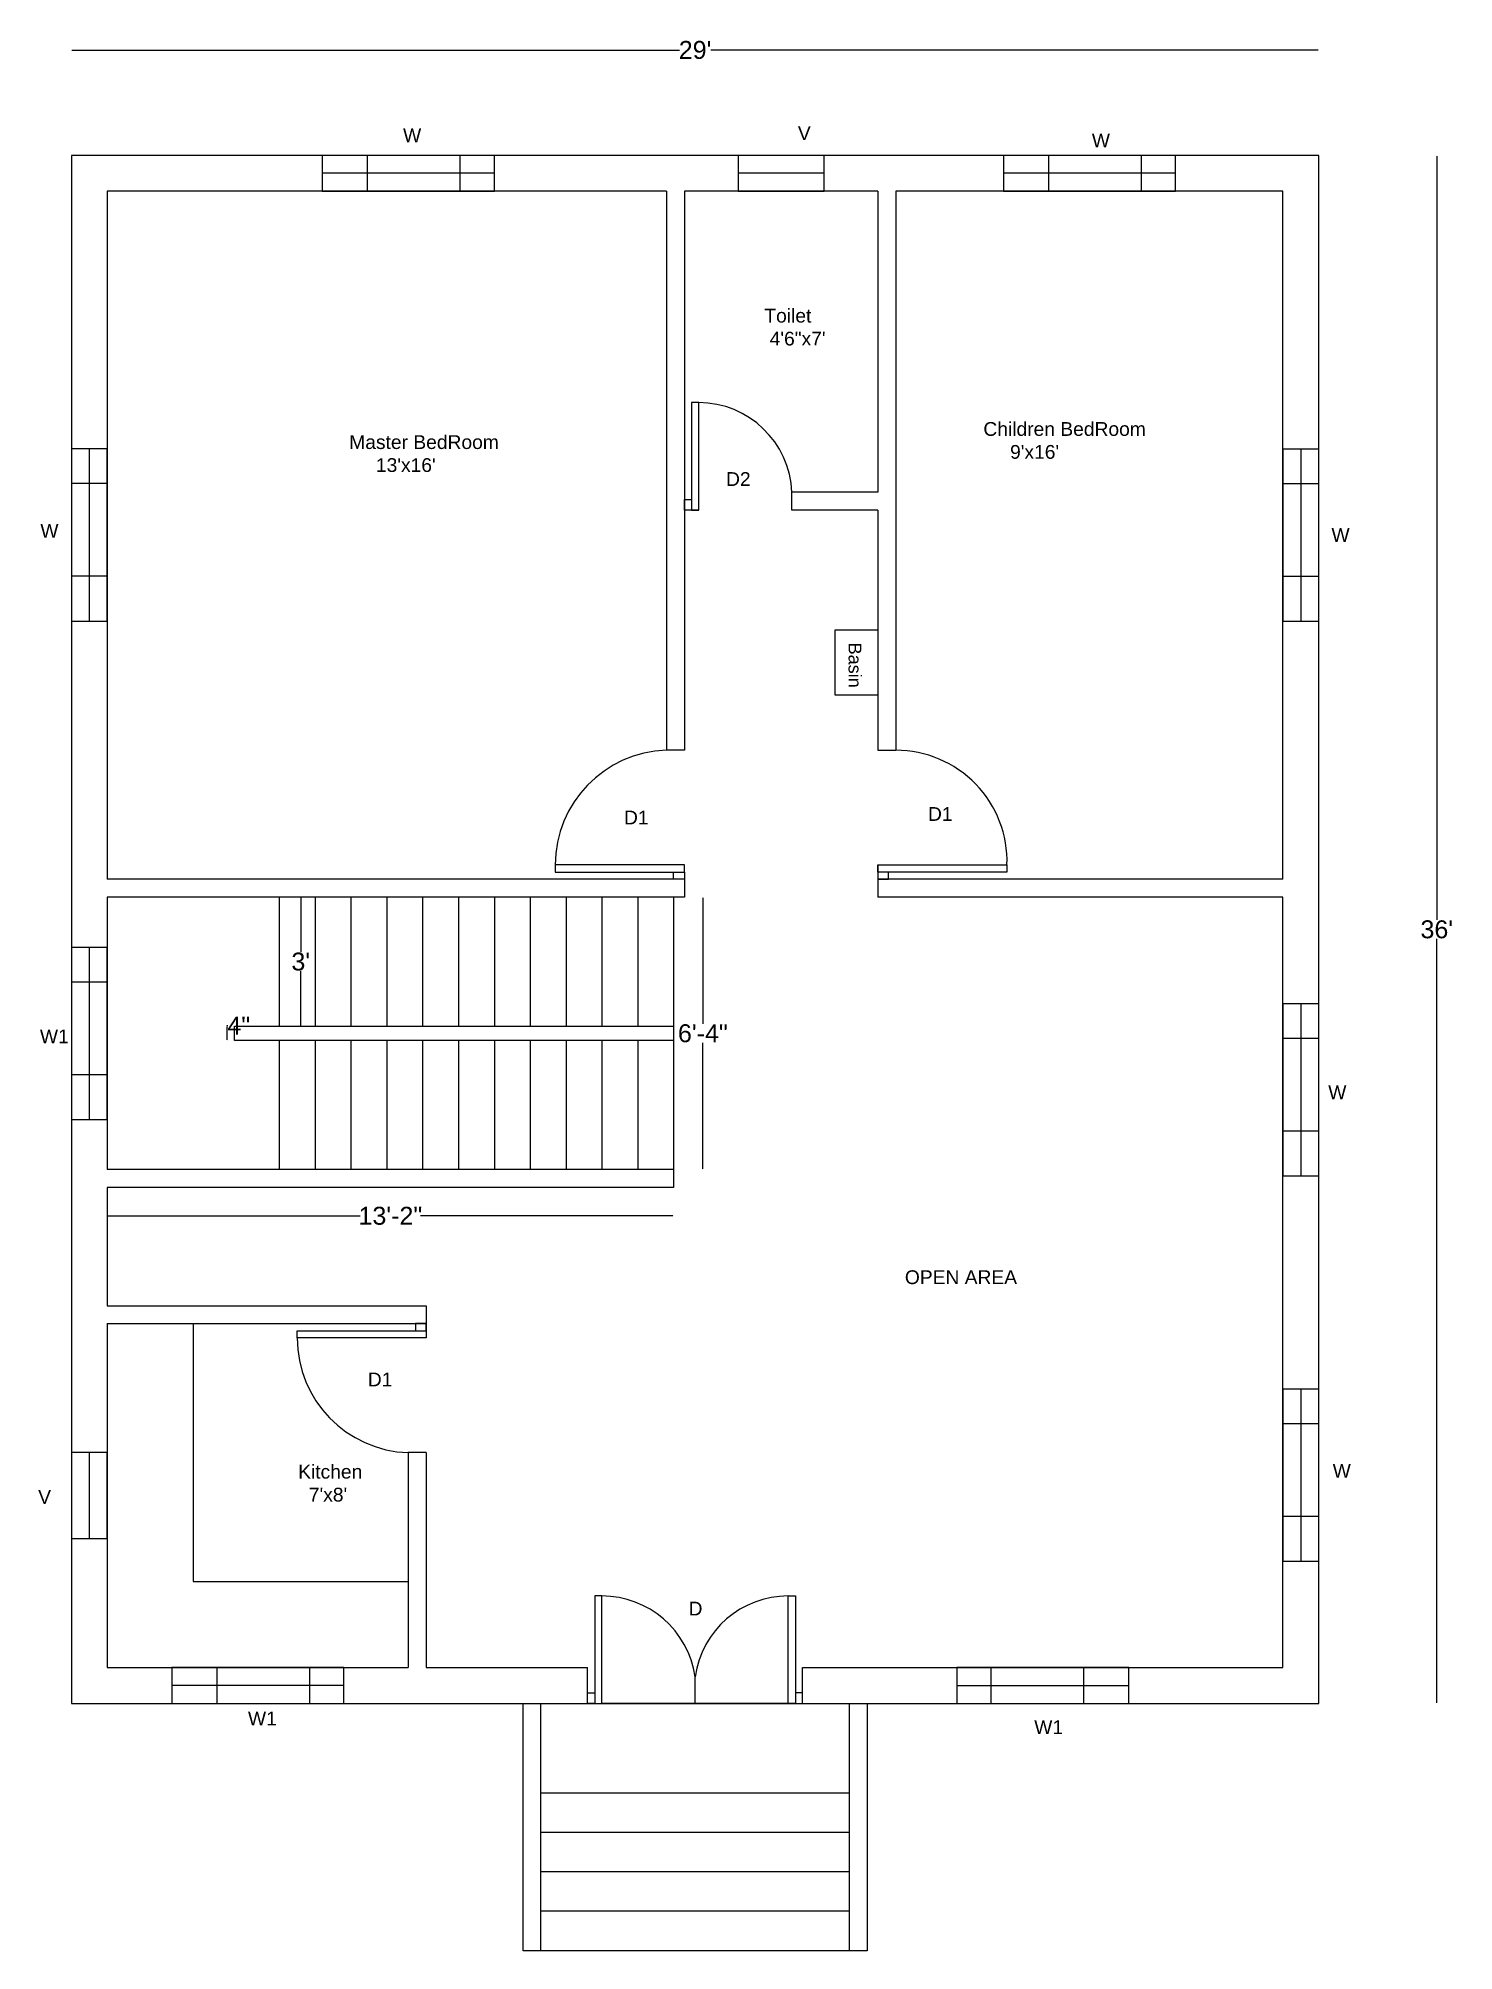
# Model space of a CAD drawing. Header units: inches. Extents: x 20 to 415, y 48 to 581.
import ezdxf

# ---------------------------------------------------------------- set-up
doc = ezdxf.new("R2010")
doc.units = ezdxf.units.IN
doc.header["$MEASUREMENT"] = 0
for name, color, linetype in [('D', 140, 'Continuous'), ('D1', 211, 'Continuous'), ('D2', 230, 'Continuous'), ('Naming', 91, 'Continuous'), ('W', 60, 'Continuous'), ('W1', 40, 'Continuous')]:
    doc.layers.add(name, color=color, linetype=linetype)
doc.layers.add('V', color=7, linetype='Continuous', true_color=0xe619d1)
doc.styles.get("Standard").update_dxf_attribs({"font": 'arial.ttf'})
doc.dimstyles.get("Standard").update_dxf_attribs({"dimtxt": 5, "dimasz": 0.18, "dimexe": 0.18, "dimexo": 0.0625, "dimgap": 0.09, "dimtad": 0, "dimtih": 1, "dimtoh": 1, "dimdec": 0, "dimzin": 0, "dimdsep": 46, "dimlunit": 3, "dimtxsty": 'Standard', "dimcen": 0.09, "dimse1": 1, "dimse2": 1, "dimadec": 0, "dimazin": 0, "dimtfac": 1, "dimtdec": 0, "dimtofl": 0, "dimtmove": 0, "dimatfit": 3, "dimfxl": 1, "dimtolj": 1, "dimtzin": 0, "dimarcsym": 0})

# ---------------------------------------------------------------- blocks, each defined once
blk = doc.blocks.new('*D9')
at = {"color": 0, "lineweight": -2, "transparency": 16777216}
for p, q in [((29.44, 578.15), (198.88, 578.15)), ((377.08, 578.15), (207.63, 578.15))]:
    blk.add_line(p, q, dxfattribs=at)
at = {"color": 0, "transparency": 16777216}
for points in [[(29.44, 578.18), (29.44, 578.12), (29.26, 578.15)], [(377.08, 578.18), (377.08, 578.12), (377.26, 578.15)]]:
    blk.add_solid(points, dxfattribs=at)
at = {"layer": 'Defpoints', "color": 0, "transparency": 16777216}
for p in [(29.26, 578.15), (29.26, 548.74), (377.26, 548.74)]:
    blk.add_point(p, dxfattribs=at)
at = {"color": 0, "transparency": 16777216, "insert": (203.26, 578.15), "char_height": 5, "attachment_point": 5}
blk.add_mtext("\\A1;29'", dxfattribs=at)
blk = doc.blocks.new('*D10')
at = {"color": 0, "lineweight": -2, "transparency": 16777216}
for p, q in [((410.16, 548.56), (410.16, 335.38)), ((410.16, 116.92), (410.16, 330.1))]:
    blk.add_line(p, q, dxfattribs=at)
at = {"color": 0, "transparency": 16777216}
for points in [[(410.13, 548.56), (410.19, 548.56), (410.16, 548.74)], [(410.13, 116.92), (410.19, 116.92), (410.16, 116.74)]]:
    blk.add_solid(points, dxfattribs=at)
at = {"layer": 'Defpoints', "color": 0, "transparency": 16777216}
for p in [(377.26, 548.74), (377.26, 116.74), (410.16, 116.74)]:
    blk.add_point(p, dxfattribs=at)
at = {"color": 0, "transparency": 16777216, "insert": (410.16, 332.74), "char_height": 5, "attachment_point": 5}
blk.add_mtext("\\A1;36'", dxfattribs=at)
blk = doc.blocks.new('*D11')
at = {"layer": 'Defpoints', "color": 0, "transparency": 16777216}
for p in [(39.26, 260.74), (197.26, 260.74), (39.26, 252.81)]:
    blk.add_point(p, dxfattribs=at)
at = {"layer": 'W1', "color": 0, "lineweight": -2, "transparency": 16777216}
for p, q in [((39.44, 252.81), (109.81, 252.81)), ((197.08, 252.81), (126.7, 252.81))]:
    blk.add_line(p, q, dxfattribs=at)
at = {"layer": 'W1', "color": 0, "transparency": 16777216}
for points in [[(39.44, 252.84), (39.44, 252.78), (39.26, 252.81)], [(197.08, 252.84), (197.08, 252.78), (197.26, 252.81)]]:
    blk.add_solid(points, dxfattribs=at)
at = {"layer": 'W1', "color": 0, "transparency": 16777216, "insert": (118.26, 252.81), "char_height": 5, "attachment_point": 5}
blk.add_mtext('\\A1;13\'-2"', dxfattribs=at)
blk = doc.blocks.new('*D12')
at = {"layer": 'Defpoints', "color": 0, "transparency": 16777216}
for p in [(197.26, 341.74), (205.43, 341.74), (197.26, 265.74)]:
    blk.add_point(p, dxfattribs=at)
at = {"layer": 'W1', "color": 0, "lineweight": -2, "transparency": 16777216}
for p, q in [((205.43, 341.56), (205.43, 306.38)), ((205.43, 265.92), (205.43, 301.1))]:
    blk.add_line(p, q, dxfattribs=at)
at = {"layer": 'W1', "color": 0, "transparency": 16777216}
for points in [[(205.4, 341.56), (205.46, 341.56), (205.43, 341.74)], [(205.4, 265.92), (205.46, 265.92), (205.43, 265.74)]]:
    blk.add_solid(points, dxfattribs=at)
at = {"layer": 'W1', "color": 0, "transparency": 16777216, "insert": (205.43, 303.74), "char_height": 5, "attachment_point": 5}
blk.add_mtext('\\A1;6\'-4"', dxfattribs=at)
blk = doc.blocks.new('*D13')
at = {"layer": 'Defpoints', "color": 0, "transparency": 16777216}
for p in [(72.73, 305.74), (74.79, 305.74), (74.79, 301.74)]:
    blk.add_point(p, dxfattribs=at)
at = {"layer": 'W1', "color": 0, "lineweight": -2, "transparency": 16777216}
for p, q in [((72.73, 305.74), (72.73, 305.92)), ((72.73, 305.92), (72.91, 305.92)), ((72.73, 301.92), (72.73, 305.56))]:
    blk.add_line(p, q, dxfattribs=at)
at = {"layer": 'W1', "color": 0, "transparency": 16777216}
for points in [[(72.7, 305.56), (72.76, 305.56), (72.73, 305.74)], [(72.7, 301.92), (72.76, 301.92), (72.73, 301.74)]]:
    blk.add_solid(points, dxfattribs=at)
at = {"layer": 'W1', "color": 0, "transparency": 16777216, "insert": (75.97, 305.92), "char_height": 5, "attachment_point": 5}
blk.add_mtext('\\A1;4"', dxfattribs=at)
blk = doc.blocks.new('*D14')
at = {"layer": 'Defpoints', "color": 0, "transparency": 16777216}
for p in [(87.26, 341.74), (93.26, 341.74), (87.26, 305.74)]:
    blk.add_point(p, dxfattribs=at)
at = {"layer": 'W1', "color": 0, "lineweight": -2, "transparency": 16777216}
for p, q in [((93.26, 341.56), (93.26, 326.38)), ((93.26, 305.92), (93.26, 321.1))]:
    blk.add_line(p, q, dxfattribs=at)
at = {"layer": 'W1', "color": 0, "transparency": 16777216}
for points in [[(93.23, 341.56), (93.29, 341.56), (93.26, 341.74)], [(93.23, 305.92), (93.29, 305.92), (93.26, 305.74)]]:
    blk.add_solid(points, dxfattribs=at)
at = {"layer": 'W1', "color": 0, "transparency": 16777216, "insert": (93.26, 323.74), "char_height": 5, "attachment_point": 5}
blk.add_mtext("\\A1;3'", dxfattribs=at)

msp = doc.modelspace()

# ---------------------------------------------------------------- linework, layer by layer
for p, q in [((377.26, 548.74), (29.26, 548.74)), ((29.26, 548.74), (29.26, 116.74)), ((377.26, 116.74), (377.26, 548.74)), ((195.26, 538.74), (39.26, 538.74)), ((39.26, 538.74), (39.26, 346.74)), ((195.26, 538.74), (195.26, 382.74)), ((254.26, 538.74), (200.26, 538.74)), ((200.26, 538.74), (200.26, 449.74)), ((254.26, 538.74), (254.26, 454.74)), ((367.26, 538.74), (259.26, 538.74)), ((259.26, 538.74), (259.26, 382.74)), ((367.26, 346.74), (367.26, 538.74)), ((254.26, 454.74), (230.26, 454.74)), ((230.26, 449.74), (230.26, 454.74)), ((204.26, 449.74), (200.26, 449.74)), ((200.26, 449.74), (200.26, 382.74)), ((254.26, 449.74), (230.26, 449.74)), ((254.26, 449.74), (254.26, 382.74)), ((200.26, 382.74), (195.26, 382.74)), ((254.26, 382.74), (259.26, 382.74)), ((254.26, 350.74), (254.26, 341.74)), ((200.26, 346.74), (39.26, 346.74)), ((200.26, 341.74), (39.26, 341.74)), ((39.26, 341.74), (39.26, 265.74)), ((87.26, 341.74), (87.26, 305.74)), ((97.26, 341.74), (97.26, 305.74)), ((107.26, 341.74), (107.26, 305.74)), ((117.26, 341.74), (117.26, 305.74)), ((127.26, 341.74), (127.26, 305.74)), ((137.26, 341.74), (137.26, 305.74)), ((147.26, 341.74), (147.26, 305.74)), ((157.26, 341.74), (157.26, 305.74)), ((167.26, 341.74), (167.26, 305.74)), ((177.26, 341.74), (177.26, 305.74)), ((187.26, 341.74), (187.26, 305.74)), ((197.26, 341.74), (197.26, 301.74)), ((367.26, 346.74), (254.26, 346.74)), ((367.26, 341.74), (254.26, 341.74)), ((87.26, 301.74), (87.26, 265.74)), ((97.26, 301.74), (97.26, 265.74)), ((107.26, 301.74), (107.26, 265.74)), ((117.26, 301.74), (117.26, 265.74)), ((127.26, 301.74), (127.26, 265.74)), ((137.26, 301.74), (137.26, 265.74)), ((147.26, 301.74), (147.26, 265.74)), ((157.26, 301.74), (157.26, 265.74)), ((167.26, 301.74), (167.26, 265.74)), ((177.26, 301.74), (177.26, 265.74)), ((187.26, 301.74), (187.26, 265.74)), ((197.26, 301.74), (197.26, 260.74)), ((197.26, 265.74), (39.26, 265.74)), ((39.26, 260.74), (39.26, 227.74)), ((197.26, 260.74), (39.26, 260.74)), ((39.26, 227.74), (128.26, 227.74)), ((128.26, 227.74), (128.26, 218.74)), ((39.26, 222.74), (128.26, 222.74)), ((39.26, 222.74), (39.26, 126.74)), ((63.26, 222.74), (63.26, 150.74)), ((123.26, 186.74), (123.26, 126.74)), ((128.26, 186.74), (123.26, 186.74)), ((128.26, 186.74), (128.26, 126.74)), ((63.26, 150.74), (123.26, 150.74)), ((39.26, 126.74), (123.26, 126.74)), ((128.26, 126.74), (173.26, 126.74)), ((233.26, 126.74), (367.26, 126.74)), ((29.26, 116.74), (377.26, 116.74))]:
    msp.add_line(p, q)
msp.add_lwpolyline([(197.26, 301.74), (87.26, 301.74), (74.79, 301.74), (74.79, 305.74), (87.26, 305.74), (197.26, 305.74)])
at = {"layer": 'D'}
for p, q in [((203.26, 116.74), (203.26, 124.21)), ((229.26, 116.74), (177.26, 116.74))]:
    msp.add_line(p, q, dxfattribs=at)
for points in [[(177.26, 146.74), (175.26, 146.74), (175.26, 116.74), (177.26, 116.74)], [(229.26, 146.74), (231.26, 146.74), (231.26, 116.74), (229.26, 116.74)]]:
    msp.add_lwpolyline(points, close=True, dxfattribs=at)
for points in [[(175.26, 116.74), (173.26, 116.74), (173.26, 119.74), (175.26, 119.74)], [(231.26, 116.74), (233.26, 116.74), (233.26, 119.74), (231.26, 119.74)]]:
    msp.add_lwpolyline(points, dxfattribs=at)
for centre, start, end in [((177.26, 120.47), 8.1712, 90), ((229.26, 120.47), 90, 171.8288)]:
    msp.add_arc(centre, 26.27, start, end, dxfattribs=at)
at = {"layer": 'D1'}
for points in [[(200.26, 348.74), (200.26, 350.74), (164.26, 350.74), (164.26, 348.74)], [(254.26, 348.74), (254.26, 350.74), (290.26, 350.74), (290.26, 348.74)], [(128.26, 220.74), (128.26, 218.74), (92.26, 218.74), (92.26, 220.74)]]:
    msp.add_lwpolyline(points, close=True, dxfattribs=at)
for points in [[(200.26, 348.74), (200.26, 346.74), (197.26, 346.74), (197.26, 348.74)], [(254.26, 348.74), (254.26, 346.74), (257.26, 346.74), (257.26, 348.74)], [(128.26, 220.74), (128.26, 222.74), (125.26, 222.74), (125.26, 220.74)]]:
    msp.add_lwpolyline(points, dxfattribs=at)
for centre, radius, start, end in [((196.27, 350.74), 32.02, 91.8188, 180), ((259.26, 351.72), 31.02, 358.1812, 90), ((124.27, 218.74), 32.02, 180, 268.1812)]:
    msp.add_arc(centre, radius, start, end, dxfattribs=at)
at = {"layer": 'D2'}
msp.add_lwpolyline([(204.26, 479.74), (202.26, 479.74), (202.26, 449.74), (204.26, 449.74)], close=True, dxfattribs=at)
msp.add_lwpolyline([(202.26, 449.74), (200.26, 449.74), (200.26, 452.74), (202.26, 452.74)], dxfattribs=at)
msp.add_arc((204.26, 453.72), 26.02, 2.2466, 90, dxfattribs=at)
at = {"layer": 'V'}
for p, q in [((239.26, 543.74), (215.26, 543.74)), ((34.26, 186.74), (34.26, 162.74))]:
    msp.add_line(p, q, dxfattribs=at)
for points in [[(215.26, 538.74), (239.26, 538.74), (239.26, 548.74), (215.26, 548.74)], [(39.26, 162.74), (39.26, 186.74), (29.26, 186.74), (29.26, 162.74)]]:
    msp.add_lwpolyline(points, close=True, dxfattribs=at)
at = {"layer": 'W'}
for p, q in [((111.82, 548.74), (111.82, 538.74)), ((137.67, 548.74), (137.67, 538.74)), ((301.82, 548.74), (301.82, 538.74)), ((327.67, 548.74), (327.67, 538.74)), ((147.26, 543.74), (99.26, 543.74)), ((337.26, 543.74), (289.26, 543.74)), ((34.26, 466.81), (34.26, 418.81)), ((372.26, 466.74), (372.26, 418.74)), ((29.26, 457.23), (39.26, 457.23)), ((367.26, 457.16), (377.26, 457.16)), ((29.26, 431.37), (39.26, 431.37)), ((367.26, 431.3), (377.26, 431.3)), ((372.26, 311.99), (372.26, 263.99)), ((367.26, 302.41), (377.26, 302.41)), ((367.26, 276.55), (377.26, 276.55)), ((372.26, 204.49), (372.26, 156.49)), ((367.26, 194.91), (377.26, 194.91)), ((367.26, 169.05), (377.26, 169.05))]:
    msp.add_line(p, q, dxfattribs=at)
for points in [[(99.26, 538.74), (147.26, 538.74), (147.26, 548.74), (99.26, 548.74)], [(289.26, 538.74), (337.26, 538.74), (337.26, 548.74), (289.26, 548.74)], [(39.26, 418.81), (39.26, 466.81), (29.26, 466.81), (29.26, 418.81)], [(377.26, 418.74), (377.26, 466.74), (367.26, 466.74), (367.26, 418.74)], [(377.26, 263.99), (377.26, 311.99), (367.26, 311.99), (367.26, 263.99)], [(377.26, 156.49), (377.26, 204.49), (367.26, 204.49), (367.26, 156.49)]]:
    msp.add_lwpolyline(points, close=True, dxfattribs=at)
at = {"layer": 'W1', "color": 7, "true_color": 0xffffff}
for p, q in [((254.26, 416.24), (242.26, 416.24)), ((242.26, 416.24), (242.26, 398.24)), ((242.26, 398.24), (254.26, 398.24)), ((200.26, 346.74), (200.26, 341.74)), ((367.26, 126.74), (367.26, 341.74)), ((173.26, 116.74), (173.26, 126.74)), ((233.26, 116.74), (233.26, 126.74)), ((155.26, 47.74), (155.26, 116.74)), ((160.26, 47.74), (160.26, 116.74)), ((246.26, 116.74), (246.26, 47.74)), ((251.26, 116.74), (251.26, 47.74)), ((246.26, 91.74), (160.26, 91.74)), ((246.26, 80.74), (160.26, 80.74)), ((246.26, 69.74), (160.26, 69.74)), ((246.26, 58.74), (160.26, 58.74)), ((251.26, 47.74), (155.26, 47.74))]:
    msp.add_line(p, q, dxfattribs=at)
at = {"layer": 'W1'}
for p, q in [((34.26, 327.74), (34.26, 279.74)), ((29.26, 318.16), (39.26, 318.16)), ((29.26, 292.3), (39.26, 292.3)), ((69.82, 126.74), (69.82, 116.74)), ((95.67, 126.74), (95.67, 116.74)), ((285.84, 116.74), (285.84, 126.74)), ((311.69, 116.74), (311.69, 126.74)), ((105.26, 121.74), (57.26, 121.74)), ((276.26, 121.74), (324.26, 121.74))]:
    msp.add_line(p, q, dxfattribs=at)
for points in [[(39.26, 279.74), (39.26, 327.74), (29.26, 327.74), (29.26, 279.74)], [(57.26, 116.74), (105.26, 116.74), (105.26, 126.74), (57.26, 126.74)], [(324.26, 126.74), (276.26, 126.74), (276.26, 116.74), (324.26, 116.74)]]:
    msp.add_lwpolyline(points, close=True, dxfattribs=at)

# ---------------------------------------------------------------- texts
at = {"insert": (249.67, 412.78), "char_height": 3.6, "attachment_point": 1, "rotation": 270}
msp.add_mtext_dynamic_manual_height_columns('Basin', width=231.568, gutter_width=18, heights=[0], dxfattribs=at)
at = {"layer": 'D', "insert": (201.45, 145.14), "char_height": 3.84, "attachment_point": 1}
msp.add_mtext_dynamic_manual_height_columns('D', width=1561.9381, gutter_width=30, heights=[0], dxfattribs=at)
at = {"layer": 'D1', "char_height": 3.84, "attachment_point": 1}
for insert in [(183.44, 365.9), (268.24, 366.88), (111.96, 209.08)]:
    msp.add_mtext_dynamic_manual_height_columns('D1', width=1249.5505, gutter_width=24, heights=[0], dxfattribs=dict(at, insert=insert))
at = {"layer": 'D2', "insert": (211.9, 460.35), "char_height": 3.84, "attachment_point": 1}
msp.add_mtext_dynamic_manual_height_columns('D2', width=1249.5505, gutter_width=24, heights=[0], dxfattribs=at)
at = {"layer": 'Naming', "char_height": 3.84, "attachment_point": 1}
for s, insert in [('Toilet\\P 4\'6"x7\'', (222.58, 505.94)), ("Master BedRoom\\P     13'x16'", (106.78, 470.65)), ("Children BedRoom\\P     9'x16'", (283.68, 474.32)), ('OPEN AREA', (261.78, 237.62)), ("Kitchen\\P  7'x8'", (92.53, 183.34))]:
    msp.add_mtext_dynamic_manual_height_columns(s, width=1561.9381, gutter_width=30, heights=[0], dxfattribs=dict(at, insert=insert))
at = {"layer": 'V', "char_height": 3.84, "attachment_point": 1}
for insert in [(231.94, 556.84), (20.01, 176.29)]:
    msp.add_mtext_dynamic_manual_height_columns('V', width=1561.9381, gutter_width=30, heights=[0], dxfattribs=dict(at, insert=insert))
at = {"layer": 'W', "char_height": 3.84, "attachment_point": 1}
for insert in [(121.8, 556.26), (313.94, 554.85), (20.62, 445.9), (380.79, 444.74), (379.89, 289.2), (381.13, 183.59)]:
    msp.add_mtext_dynamic_manual_height_columns('W', width=1561.9381, gutter_width=30, heights=[0], dxfattribs=dict(at, insert=insert))
at = {"layer": 'W1', "char_height": 3.84, "attachment_point": 1}
for insert in [(20.49, 304.81), (78.53, 114.47), (297.87, 112.06)]:
    msp.add_mtext_dynamic_manual_height_columns('W1', width=1561.9381, gutter_width=30, heights=[0], dxfattribs=dict(at, insert=insert))

# ---------------------------------------------------------------- dimensions: what is measured, and where the dimension line sits
dim = msp.add_linear_dim(base=(29.26, 578.15), p1=(377.26, 548.74), p2=(29.26, 548.74), dimstyle='Standard')
dim.commit()
dim.dimension.update_dxf_attribs({"geometry": '*D9', "text_midpoint": (203.26, 578.15)})
dim = msp.add_linear_dim(base=(410.16, 116.74), p1=(377.26, 548.74), p2=(377.26, 116.74), angle=90, dimstyle='Standard')
dim.commit()
dim.dimension.update_dxf_attribs({"geometry": '*D10', "text_midpoint": (410.16, 332.74)})
at = {"layer": 'W1', "color": 7, "true_color": 0xffffff}
for base, p1, p2, picture, middle in [((93.26, 341.74), (87.26, 305.74), (87.26, 341.74), '*D14', (93.26, 323.74)), ((205.43, 341.74), (197.26, 265.74), (197.26, 341.74), '*D12', (205.43, 303.74)), ((72.73, 305.74), (74.79, 301.74), (74.79, 305.74), '*D13', (75.97, 305.92))]:
    dim = msp.add_linear_dim(base=base, p1=p1, p2=p2, angle=90, dimstyle='Standard', dxfattribs=at)
    dim.commit()
    dim.dimension.update_dxf_attribs({"geometry": picture, "text_midpoint": middle})
dim = msp.add_linear_dim(base=(39.26, 252.81), p1=(197.26, 260.74), p2=(39.26, 260.74), dimstyle='Standard', dxfattribs=at)
dim.commit()
dim.dimension.update_dxf_attribs({"geometry": '*D11', "text_midpoint": (118.26, 252.81)})

doc.saveas('drawing.dxf')
